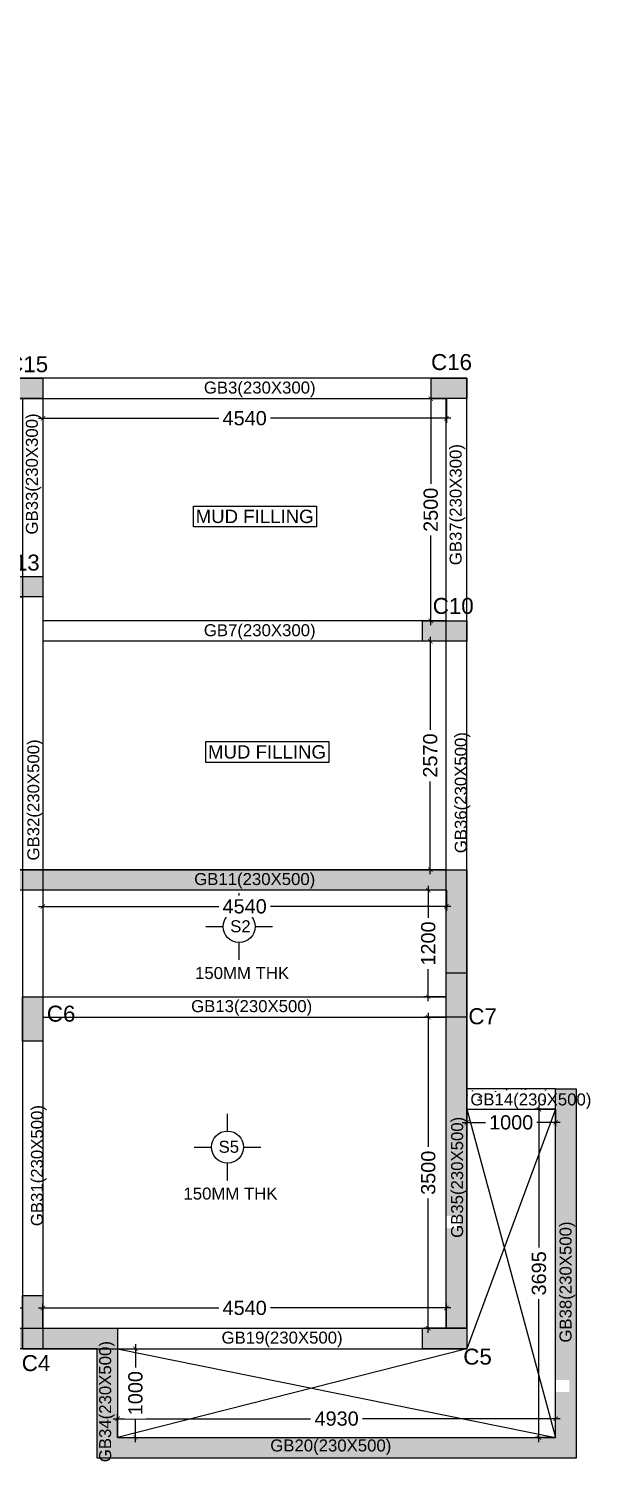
# Model space of a CAD drawing. Header units: millimetres. Extents: x 660818 to 959388, y -495289 to 50450.
# Drawn here: x 785879 to 792201, y -102414 to -86293 of the extents above; entities that cross this region are included whole.
import ezdxf

# ---------------------------------------------------------------- set-up
doc = ezdxf.new("R2010")
doc.units = ezdxf.units.MM
doc.header["$LTSCALE"] = 0.01
doc.header["$MEASUREMENT"] = 0
doc.header["$PDMODE"] = 35
for name, color, linetype in [('COL NO.', 7, 'Continuous'), ('RCC BEAMS', 150, 'Continuous'), ('RCC COLUMN', 5, 'Continuous'), ('Reinforcement', 130, 'Continuous'), ('Text', 7, 'Continuous')]:
    doc.layers.add(name, color=color, linetype=linetype)
for name, color, linetype, lineweight in [('elevation', 123, 'Continuous', 15), ('M_AnnoDim', 1, 'Continuous', 9), ('STRUCTURAL DIMENSION', 1, 'Continuous', 13)]:
    doc.layers.add(name, color=color, linetype=linetype, lineweight=lineweight)
doc.styles.add('MAIN TEXT arial', font='arial.ttf')
doc.styles.get("Standard").update_dxf_attribs({"font": 'arial.ttf'})
doc.dimstyles.new('Copy of 50 scale DIM mm', dxfattribs={"dimtxt": 160, "dimasz": 50, "dimexe": 50, "dimexo": 0, "dimgap": 50, "dimtad": 0, "dimdec": 0, "dimrnd": 5, "dimzin": 0, "dimdsep": 46, "dimtxsty": 'MAIN TEXT arial', "dimblk": 'ARCHTICK', "dimcen": 0.09, "dimdle": 50, "dimadec": 0, "dimazin": 0, "dimtfac": 1, "dimtdec": 0, "dimtmove": 0, "dimatfit": 3, "dimfxl": 1, "dimtfill": 1, "dimtolj": 1, "dimtzin": 0, "dimarcsym": 0})

# ---------------------------------------------------------------- blocks, each defined once
blk = doc.blocks.new('GB')
at = {"layer": 'RCC BEAMS', "ltscale": 0.5}
for p, q in [((-16000, 230), (-16000, 14590)), ((-16000, 14590), (-11000, 14590)), ((-15770, 230), (-15770, 14360)), ((-15770, 14360), (-11000, 14360)), ((-11230, 230), (-11230, 14360)), ((-11000, 230), (-11000, 14360)), ((0, 10920), (-11000, 10920)), ((0, 230), (0, 10920)), ((-230, 10690), (-11000, 10690)), ((-5000, 10690), (-5000, 0)), ((-4770, 10690), (-4770, 0)), ((-230, 230), (-230, 10690)), ((-15770, 9690), (-11230, 9690)), ((-15770, 9460), (-11230, 9460)), ((-14585, 9460), (-14585, 6460)), ((-14355, 9460), (-14355, 6460)), ((-15770, 8690), (-14585, 8690)), ((-11000, 8690), (-5000, 8690)), ((-15770, 8460), (-14585, 8460)), ((-11000, 8460), (-5000, 8460)), ((-230, 8190), (-4770, 8190)), ((-230, 7960), (-4770, 7960)), ((-15770, 6460), (-11230, 6460)), ((-15770, 6230), (-11230, 6230)), ((-230, 5390), (-16000, 5390)), ((-230, 5160), (-16000, 5160)), ((-7930, 5160), (-7930, 0)), ((-7700, 5160), (-7700, 0)), ((-11000, 3960), (-7930, 3960)), ((-4770, 3960), (-230, 3960)), ((-11000, 3730), (-7930, 3730)), ((-9660, 3730), (-9660, 2000)), ((-9430, 3730), (-9430, 2230)), ((-4770, 3730), (-230, 3730)), ((-9430, 2230), (-7930, 2230)), ((-9660, 2000), (-7930, 2000)), ((-7700, 460), (-5000, 460)), ((-16000, 230), (-7700, 230)), ((-7700, 230), (-5000, 230)), ((-5000, 230), (0, 230)), ((-5000, 0), (0, 0)), ((-16000, 0), (-7700, 0))]:
    blk.add_line(p, q, dxfattribs=at)
blk = doc.blocks.new('RW')
at = {"layer": 'elevation', "ltscale": 0.5}
h = blk.add_hatch(dxfattribs=at)
h.set_pattern_fill('AR-CONC', color=256, scale=50)
h.set_pattern_definition([(50, (-1004532.12, 240269.23), (358.63009, -31.37607), [37.5, -412.5]), (355, (-1004532.12, 240269.23), (-69.37567, 376.09607), [30, -330]), (100.451444, (-1004502.23, 240266.62), (289.25442, 344.72), [31.8701, -350.57106]), (46.1842, (-1004532.1, 240369.23), (533.62067, -82.75964), [56.25, -618.75]), (96.635635, (-1004487.65, 240362.34), (467.33097, 487.0593), [47.80517, -525.85688]), (351.184164, (-1004532.1, 240369.23), (467.33097, 487.0593), [45, -495]), (21, (-1004482.12, 240344.23), (298.45353, -201.309445), [37.5, -412.5]), (326, (-1004482.12, 240344.23), (121.65767, 362.57502), [30, -330]), (71.451445, (-1004457.25, 240327.46), (420.11119, 161.26558), [31.8701, -350.57106]), (37.5, (-1004532.12, 240269.23), (6.079928, 166.446927), [0, -326, 0, -335, 0, -331.25]), (7.5, (-1004532.12, 240269.23), (131.53477, 197.205856), [0, -191, 0, -318.5, 0, -126.25]), (327.5, (-1004643.62, 240269.23), (266.911218, -11.277436), [0, -125, 0, -390, 0, -517.5]), (317.5, (-1004693.62, 240269.23), (291.593085, 50.05249), [0, -162.5, 0, -259, 0, -367.5])])
h.paths.add_polyline_path([(0, 4155), (-230, 4155), (-230, 3925), (-230, 879), (-76, 879), (-76, 742), (-230, 742), (-230, 230), (-5160, 230), (-5160, 1460), (-17000, 1460), (-17000, 6390), (-1460, 6390), (-1460, 2722), (-1310, 2722), (-1310, 2584), (-1460, 2584), (-1460, 1460), (-1230, 1460), (-1230, 6620), (-17230, 6620), (-17230, 1230), (-5390, 1230), (-5390, 0), (0, 0)])
h = blk.add_hatch(dxfattribs=at)
h.set_pattern_fill('AR-CONC', color=256, scale=50)
h.set_pattern_definition([(50, (-1004532.12, 240269.23), (358.63009, -31.37607), [37.5, -412.5]), (355, (-1004532.12, 240269.23), (-69.37567, 376.09607), [30, -330]), (100.451444, (-1004502.23, 240266.62), (289.25442, 344.72), [31.8701, -350.57106]), (46.1842, (-1004532.1, 240369.23), (533.62067, -82.75964), [56.25, -618.75]), (96.635635, (-1004487.65, 240362.34), (467.33097, 487.0593), [47.80517, -525.85688]), (351.184164, (-1004532.1, 240369.23), (467.33097, 487.0593), [45, -495]), (21, (-1004482.12, 240344.23), (298.45353, -201.309445), [37.5, -412.5]), (326, (-1004482.12, 240344.23), (121.65767, 362.57502), [30, -330]), (71.451445, (-1004457.25, 240327.46), (420.11119, 161.26558), [31.8701, -350.57106]), (37.5, (-1004532.12, 240269.23), (6.079928, 166.446927), [0, -326, 0, -335, 0, -331.25]), (7.5, (-1004532.12, 240269.23), (131.53477, 197.205856), [0, -191, 0, -318.5, 0, -126.25]), (327.5, (-1004643.62, 240269.23), (266.911218, -11.277436), [0, -125, 0, -390, 0, -517.5]), (317.5, (-1004693.62, 240269.23), (291.593085, 50.05249), [0, -162.5, 0, -259, 0, -367.5])])
h.paths.add_polyline_path([(-230, 4155), (-1230, 4155), (-1230, 3925), (-230, 3925)])
at = {"layer": 'RCC BEAMS', "ltscale": 0.5}
for p, q in [((-1230, 4155), (-1230, 3925)), ((-230, 3925), (-230, 4155))]:
    blk.add_line(p, q, dxfattribs=at)
at = {"layer": 'RCC BEAMS', "ltscale": 200}
for points in [[(-230, 4155), (0, 4155), (0, 0), (-5390, 0), (-5390, 1230), (-17230, 1230), (-17230, 6620), (-1230, 6620), (-1230, 1460)], [(-1230, 1460), (-1460, 1460), (-1460, 6390), (-17000, 6390), (-17000, 1460), (-5160, 1460), (-5160, 230), (-230, 230), (-230, 3925)]]:
    blk.add_lwpolyline(points, dxfattribs=at)
at = {"layer": 'RCC BEAMS', "ltscale": 0.5}
blk.add_lwpolyline([(-230, 4155), (-1230, 4155), (-1230, 3925), (-230, 3925)], close=True, dxfattribs=at)
blk = doc.blocks.new('COL NO.')
at = {"layer": 'COL NO.', "ltscale": 0.5, "char_height": 180, "attachment_point": 1}
for s, width, heights, insert in [('\\pxt17;C18', 396.79, [-186], (4609, 14851)), ('\\pxt17;C17', 396.79, [-186], (40, 14823)), ('\\pxt17;C15', 396.79, [-186], (10827, 11168)), ('\\pxt17;C16', 396.79, [-186], (15598, 11192)), ('\\pxt17;C14', 396.79, [-186], (4366, 11036)), ('\\pxt17;C11', 396.79, [186], (-66, 8986)), ('\\pxt17;C12', 396.79, [-186], (4740, 8926)), ('\\pxt17;C13', 396.79, [-186], (10732, 8936)), ('\\pxt17;C10', 420.98, [186], (15617, 8448)), ('\\pxt17;C8', 396.79, [-186], (-376, 6294)), ('\\pxt17;C9', 396.79, [-186], (5109, 6320)), ('\\pxt17;C6', 396.79, [-186], (11274, 3860)), ('\\pxt17;C7', 396.79, [-186], (16018, 3831)), ('\\pxt17;C5', 396.79, [-186], (15961, 1)), ('\\pxt17;C1', 396.79, [-186], (-7, -21)), ('\\pxt17;C2', 396.79, [-186], (4684, -34)), ('\\pxt17;C3', 396.79, [-186], (7974, -56)), ('\\pxt17;C4', 396.79, [-186], (10991, -72))]:
    blk.add_mtext_dynamic_manual_height_columns(s, width=width, gutter_width=1, heights=heights, dxfattribs=dict(at, insert=insert))
blk = doc.blocks.new('tgaetaett')
at = {"layer": 'elevation', "ltscale": 0.5}
h = blk.add_hatch(color=3, dxfattribs=at)
h.dxf.hatch_style = 1
h.paths.add_polyline_path([(1171874, -410256), (1171474, -410256), (1171474, -410486), (1171874, -410486)])
h = blk.add_hatch(color=3, dxfattribs=at)
h.dxf.hatch_style = 1
h.paths.add_polyline_path([(1176474, -410256), (1176074, -410256), (1176074, -410486), (1176474, -410486)])
h = blk.add_hatch(color=3, dxfattribs=at)
h.dxf.hatch_style = 1
h.paths.add_polyline_path([(1182704, -413926), (1182304, -413926), (1182304, -414156), (1182704, -414156)])
h = blk.add_hatch(color=3, dxfattribs=at)
h.dxf.hatch_style = 1
h.paths.add_polyline_path([(1187474, -413926), (1187074, -413926), (1187074, -414156), (1187474, -414156)])
h = blk.add_hatch(color=1, dxfattribs=at)
h.dxf.hatch_style = 1
h.paths.add_polyline_path([(1171704, -418386), (1171474, -418386), (1171474, -418986), (1171704, -418986)])
h = blk.add_hatch(color=1, dxfattribs=at)
h.dxf.hatch_style = 1
h.paths.add_polyline_path([(1179774, -424246), (1179544, -424246), (1179544, -424846), (1179774, -424846)])
h = blk.add_hatch(color=1, dxfattribs=at)
h.dxf.hatch_style = 1
h.paths.add_polyline_path([(1182704, -424246), (1182474, -424246), (1182474, -424846), (1182704, -424846)])
h = blk.add_hatch(color=1, dxfattribs=at)
h.dxf.hatch_style = 1
h.paths.add_polyline_path([(1172074, -424846), (1172074, -424616), (1171474, -424616), (1171474, -424846)])
at = {"layer": 'RCC COLUMN', "ltscale": 200}
h = blk.add_hatch(color=256, dxfattribs=at)
h.dxf.hatch_style = 1
h.paths.add_polyline_path([(1176244, -413656), (1176474, -413656), (1176474, -414156), (1176244, -414156)])
h = blk.add_hatch(color=256, dxfattribs=at)
h.dxf.hatch_style = 1
h.paths.add_polyline_path([(1171474, -416156), (1171704, -416156), (1171704, -416656), (1171474, -416656)])
h = blk.add_hatch(color=256, dxfattribs=at)
h.dxf.hatch_style = 1
h.paths.add_polyline_path([(1176244, -416386), (1176244, -416156), (1176744, -416156), (1176744, -416386)])
h = blk.add_hatch(color=256, dxfattribs=at)
h.dxf.hatch_style = 1
h.paths.add_polyline_path([(1182204, -416386), (1182204, -416156), (1182704, -416156), (1182704, -416386)])
h = blk.add_hatch(color=256, dxfattribs=at)
h.dxf.hatch_style = 1
h.paths.add_polyline_path([(1186974, -416886), (1186974, -416656), (1187474, -416656), (1187474, -416886)])
h = blk.add_hatch(color=256, dxfattribs=at)
h.dxf.hatch_style = 1
h.paths.add_polyline_path([(1176244, -418386), (1176474, -418386), (1176474, -418886), (1176244, -418886)])
h = blk.add_hatch(color=256, dxfattribs=at)
h.dxf.hatch_style = 1
h.paths.add_polyline_path([(1187244, -420616), (1187474, -420616), (1187474, -421116), (1187244, -421116)])
h = blk.add_hatch(color=256, dxfattribs=at)
h.dxf.hatch_style = 1
h.paths.add_polyline_path([(1182474, -420886), (1182704, -420886), (1182704, -421386), (1182474, -421386)])
h = blk.add_hatch(color=256, dxfattribs=at)
h.dxf.hatch_style = 1
h.paths.add_polyline_path([(1175974, -424846), (1175974, -424616), (1176474, -424616), (1176474, -424846)])
h = blk.add_hatch(color=256, dxfattribs=at)
h.dxf.hatch_style = 1
h.paths.add_polyline_path([(1186974, -424846), (1186974, -424616), (1187474, -424616), (1187474, -424846)])
at = {"layer": 'RCC COLUMN'}
for p, q in [((1178394, -420886), (1177814, -420886)), ((1177814, -420886), (1177814, -422846)), ((1178394, -421116), (1178394, -420886)), ((1179774, -420886), (1179194, -420886)), ((1179194, -420886), (1179194, -421116)), ((1179774, -422846), (1179774, -420886)), ((1178044, -422616), (1178044, -421116)), ((1178044, -421116), (1178394, -421116)), ((1179194, -421116), (1179544, -421116)), ((1179544, -421116), (1179544, -422616)), ((1179544, -422616), (1178044, -422616)), ((1177814, -422846), (1179774, -422846))]:
    blk.add_line(p, q, dxfattribs=at)
at = {"layer": 'RCC COLUMN', "linetype": 'Continuous'}
for p, q in [((1179261, -420886), (1179282, -420900)), ((1179282, -420900), (1179287, -420886)), ((1179746, -420914), (1179746, -420914)), ((1177874, -421012), (1177874, -421012)), ((1177999, -420995), (1177999, -420995)), ((1178035, -420976), (1178035, -420976)), ((1178072, -421006), (1178096, -420977)), ((1178072, -421006), (1178102, -421008)), ((1178102, -421008), (1178096, -420977)), ((1178097, -420989), (1178097, -420989)), ((1178119, -421005), (1178154, -420991)), ((1178119, -421005), (1178143, -421022)), ((1178143, -421022), (1178154, -420991)), ((1178189, -420971), (1178189, -420971)), ((1178287, -420944), (1178287, -420944)), ((1178388, -420939), (1178388, -420939)), ((1179310, -420969), (1179310, -420969)), ((1179318, -421002), (1179318, -421002)), ((1179394, -420928), (1179394, -420928)), ((1179418, -420996), (1179457, -420956)), ((1179418, -420997), (1179462, -421004)), ((1179454, -420964), (1179454, -420964)), ((1179462, -421004), (1179457, -420956)), ((1179556, -421085), (1179591, -421072)), ((1179566, -420933), (1179566, -420933)), ((1179581, -421102), (1179591, -421072)), ((1179634, -420960), (1179634, -420960)), ((1179661, -420940), (1179661, -420940)), ((1179759, -420944), (1179759, -420944)), ((1177868, -421193), (1177868, -421193)), ((1177962, -421127), (1177962, -421127)), ((1177996, -421214), (1177996, -421214)), ((1178029, -421143), (1178029, -421143)), ((1178281, -421111), (1178281, -421111)), ((1179519, -421116), (1179531, -421102)), ((1179533, -421116), (1179531, -421102)), ((1179556, -421085), (1179581, -421102)), ((1179560, -421100), (1179560, -421100)), ((1179563, -421195), (1179563, -421195)), ((1179627, -421141), (1179627, -421141)), ((1179725, -421212), (1179725, -421212)), ((1177862, -421382), (1177862, -421382)), ((1177883, -421318), (1177928, -421325)), ((1177884, -421318), (1177923, -421277)), ((1177928, -421325), (1177922, -421278)), ((1177926, -421365), (1177926, -421365)), ((1177997, -421368), (1178032, -421354)), ((1177997, -421368), (1178022, -421384)), ((1178022, -421309), (1178022, -421309)), ((1178022, -421384), (1178032, -421354)), ((1179553, -421372), (1179553, -421372)), ((1179554, -421266), (1179554, -421266)), ((1179669, -421262), (1179669, -421262)), ((1179685, -421313), (1179685, -421313)), ((1177975, -421512), (1177975, -421512)), ((1178016, -421476), (1178016, -421476)), ((1179548, -421433), (1179548, -421433)), ((1179553, -421510), (1179553, -421510)), ((1179576, -421507), (1179600, -421478)), ((1179576, -421507), (1179606, -421510)), ((1179606, -421510), (1179600, -421478)), ((1179731, -421461), (1179731, -421461)), ((1179744, -421547), (1179744, -421547)), ((1177852, -421726), (1177876, -421698)), ((1177852, -421726), (1177882, -421729)), ((1177871, -421704), (1177871, -421704)), ((1177875, -421730), (1177910, -421717)), ((1177882, -421729), (1177876, -421698)), ((1177900, -421747), (1177910, -421717)), ((1177978, -421718), (1177978, -421718)), ((1178010, -421642), (1178010, -421642)), ((1178032, -421648), (1178032, -421648)), ((1179633, -421716), (1179633, -421716)), ((1179732, -421649), (1179767, -421635)), ((1179732, -421649), (1179757, -421666)), ((1179738, -421666), (1179738, -421666)), ((1179757, -421666), (1179767, -421635)), ((1177875, -421730), (1177900, -421747)), ((1177950, -421888), (1177989, -421847)), ((1177950, -421888), (1177994, -421895)), ((1177994, -421895), (1177989, -421847)), ((1177995, -421847), (1177995, -421847)), ((1178004, -421809), (1178004, -421809)), ((1179606, -421863), (1179606, -421863)), ((1179645, -421883), (1179669, -421855)), ((1179645, -421883), (1179675, -421886)), ((1179675, -421886), (1179669, -421855)), ((1179724, -421845), (1179724, -421845)), ((1179731, -421847), (1179731, -421847)), ((1179739, -421783), (1179739, -421783)), ((1177847, -421915), (1177847, -421915)), ((1177933, -421903), (1177933, -421903)), ((1177972, -421899), (1177972, -421899)), ((1177998, -421975), (1177998, -421975)), ((1179552, -422005), (1179552, -422005)), ((1179600, -422044), (1179600, -422044)), ((1179611, -422011), (1179646, -421998)), ((1179611, -422011), (1179636, -422028)), ((1179636, -422028), (1179646, -421998)), ((1177835, -422158), (1177835, -422158)), ((1177840, -422096), (1177840, -422096)), ((1177922, -422103), (1177946, -422074)), ((1177922, -422103), (1177951, -422105)), ((1177951, -422105), (1177946, -422074)), ((1177974, -422145), (1177974, -422145)), ((1177992, -422142), (1177992, -422142)), ((1178030, -422071), (1178030, -422071)), ((1179550, -422136), (1179595, -422143)), ((1179551, -422136), (1179590, -422095)), ((1179595, -422143), (1179589, -422096)), ((1179743, -422180), (1179743, -422180)), ((1177898, -422268), (1177898, -422268)), ((1177941, -422225), (1177941, -422225)), ((1177986, -422308), (1177986, -422308)), ((1179658, -422216), (1179658, -422216)), ((1179704, -422237), (1179704, -422237)), ((1179715, -422259), (1179739, -422231)), ((1179715, -422259), (1179745, -422262)), ((1179745, -422262), (1179739, -422231)), ((1179770, -422233), (1179770, -422233)), ((1177980, -422474), (1177980, -422474)), ((1177991, -422479), (1178015, -422450)), ((1177991, -422479), (1178021, -422481)), ((1177993, -422480), (1177993, -422480)), ((1178003, -422423), (1178003, -422423)), ((1178021, -422481), (1178015, -422450)), ((1178016, -422457), (1178044, -422429)), ((1178016, -422458), (1178044, -422462)), ((1179604, -422491), (1179604, -422491)), ((1179722, -422478), (1179722, -422478)), ((1179764, -422399), (1179764, -422399)), ((1177905, -422679), (1177905, -422679)), ((1177930, -422657), (1177965, -422643)), ((1177930, -422657), (1177955, -422673)), ((1177951, -422621), (1177951, -422621)), ((1177955, -422673), (1177965, -422643)), ((1177974, -422641), (1177974, -422641)), ((1178172, -422690), (1178172, -422690)), ((1178556, -422679), (1178556, -422679)), ((1178649, -422697), (1178684, -422683)), ((1178674, -422713), (1178684, -422683)), ((1178764, -422694), (1178764, -422694)), ((1178847, -422628), (1178847, -422628)), ((1178989, -422671), (1178989, -422671)), ((1179080, -422652), (1179080, -422652)), ((1179083, -422623), (1179128, -422630)), ((1179084, -422623), (1179090, -422616)), ((1179128, -422630), (1179126, -422616)), ((1179205, -422636), (1179205, -422636)), ((1179249, -422633), (1179249, -422633)), ((1179259, -422688), (1179259, -422688)), ((1179550, -422638), (1179550, -422638)), ((1179617, -422706), (1179656, -422665)), ((1179661, -422713), (1179656, -422666)), ((1179710, -422569), (1179710, -422569)), ((1179758, -422566), (1179758, -422566)), ((1177819, -422818), (1177819, -422818)), ((1177945, -422802), (1177945, -422802)), ((1177968, -422807), (1177968, -422807)), ((1177972, -422779), (1177972, -422779)), ((1178011, -422746), (1178011, -422746)), ((1178067, -422846), (1178084, -422826)), ((1178088, -422846), (1178084, -422826)), ((1178134, -422777), (1178134, -422777)), ((1178220, -422775), (1178220, -422775)), ((1178259, -422846), (1178264, -422844)), ((1178263, -422846), (1178264, -422844)), ((1178264, -422729), (1178264, -422729)), ((1178278, -422757), (1178278, -422757)), ((1178384, -422838), (1178384, -422838)), ((1178439, -422701), (1178439, -422701)), ((1178450, -422735), (1178450, -422735)), ((1178480, -422738), (1178480, -422738)), ((1178544, -422769), (1178544, -422769)), ((1178575, -422719), (1178575, -422719)), ((1178649, -422697), (1178674, -422713)), ((1178675, -422788), (1178675, -422788)), ((1178706, -422713), (1178706, -422713)), ((1178737, -422703), (1178737, -422703)), ((1178811, -422780), (1178811, -422780)), ((1178967, -422738), (1178967, -422738)), ((1178973, -422724), (1178973, -422724)), ((1178983, -422837), (1178983, -422837)), ((1179074, -422833), (1179074, -422833)), ((1179078, -422791), (1179078, -422791)), ((1179240, -422735), (1179240, -422735)), ((1179243, -422800), (1179243, -422800)), ((1179263, -422808), (1179263, -422808)), ((1179345, -422802), (1179345, -422802)), ((1179368, -422737), (1179403, -422723)), ((1179368, -422737), (1179392, -422753)), ((1179392, -422753), (1179403, -422723)), ((1179500, -422764), (1179500, -422764)), ((1179507, -422747), (1179507, -422747)), ((1179579, -422766), (1179579, -422766)), ((1179612, -422814), (1179612, -422814)), ((1179617, -422706), (1179661, -422713)), ((1179704, -422750), (1179704, -422750)), ((1179741, -422813), (1179741, -422813)), ((1179752, -422732), (1179752, -422732)), ((1179774, -422758), (1179774, -422758))]:
    blk.add_line(p, q, dxfattribs=at)
at = {"layer": 'RCC COLUMN', "color": 3, "ltscale": 0.5}
for points in [[(1171874, -410256), (1171874, -410486), (1171474, -410486), (1171474, -410256), (1171874, -410256)], [(1176474, -410256), (1176474, -410486), (1176074, -410486), (1176074, -410256), (1176474, -410256)], [(1182704, -413926), (1182704, -414156), (1182304, -414156), (1182304, -413926), (1182704, -413926)], [(1187474, -413926), (1187474, -414156), (1187074, -414156), (1187074, -413926), (1187474, -413926)]]:
    blk.add_lwpolyline(points, dxfattribs=at)
at = {"layer": 'RCC COLUMN', "ltscale": 200}
for points in [[(1176244, -413656), (1176474, -413656), (1176474, -414156), (1176244, -414156)], [(1171474, -416156), (1171704, -416156), (1171704, -416656), (1171474, -416656)], [(1176244, -416386), (1176244, -416156), (1176744, -416156), (1176744, -416386)], [(1182204, -416386), (1182204, -416156), (1182704, -416156), (1182704, -416386)], [(1186974, -416886), (1186974, -416656), (1187474, -416656), (1187474, -416886)], [(1176244, -418386), (1176474, -418386), (1176474, -418886), (1176244, -418886)], [(1187244, -420616), (1187474, -420616), (1187474, -421116), (1187244, -421116)], [(1182474, -420886), (1182704, -420886), (1182704, -421386), (1182474, -421386)], [(1175974, -424846), (1175974, -424616), (1176474, -424616), (1176474, -424846)], [(1186974, -424846), (1186974, -424616), (1187474, -424616), (1187474, -424846)]]:
    blk.add_lwpolyline(points, close=True, dxfattribs=at)
at = {"layer": 'RCC COLUMN', "color": 1, "ltscale": 0.5}
for points in [[(1171474, -418386), (1171704, -418386), (1171704, -418986), (1171474, -418986), (1171474, -418386)], [(1179544, -424246), (1179774, -424246), (1179774, -424846), (1179544, -424846), (1179544, -424246)], [(1182474, -424246), (1182704, -424246), (1182704, -424846), (1182474, -424846), (1182474, -424246)], [(1172074, -424616), (1172074, -424846), (1171474, -424846), (1171474, -424616), (1172074, -424616)]]:
    blk.add_lwpolyline(points, dxfattribs=at)
blk = doc.blocks.new('_ArchTick')
at = {"color": 0, "linetype": 'ByBlock', "const_width": 0.15}
blk.add_lwpolyline([(-0.5, -0.5), (0.5, 0.5)], dxfattribs=at)
blk = doc.blocks.new('*D598')
at = {"layer": 'Defpoints', "color": 0, "ltscale": 0.1, "transparency": 16777216}
for p in [(786040, -90457), (790580, -90457), (790580, -90677)]:
    blk.add_point(p, dxfattribs=at)
at = {"layer": 'STRUCTURAL DIMENSION', "color": 0, "lineweight": -2, "ltscale": 0.1, "transparency": 16777216}
for p, q in [((786040, -90457), (786040, -90727)), ((790580, -90457), (790580, -90727)), ((785990, -90677), (788018, -90677)), ((790630, -90677), (788602, -90677))]:
    blk.add_line(p, q, dxfattribs=at)
at = {"layer": 'STRUCTURAL DIMENSION', "color": 0, "lineweight": -2, "ltscale": 0.1, "transparency": 16777216, "xscale": 50, "yscale": 50, "zscale": 50, "rotation": 180}
blk.add_blockref('_ArchTick', (786040, -90677), dxfattribs=at)
at = {"layer": 'STRUCTURAL DIMENSION', "color": 0, "lineweight": -2, "ltscale": 0.1, "transparency": 16777216, "xscale": 50, "yscale": 50, "zscale": 50}
blk.add_blockref('_ArchTick', (790580, -90677), dxfattribs=at)
at = {"layer": 'STRUCTURAL DIMENSION', "color": 0, "ltscale": 0.1, "transparency": 16777216, "insert": (788310, -90677), "char_height": 160, "attachment_point": 5, "style": 'MAIN TEXT arial', "bg_fill": 3, "box_fill_scale": 1.25, "bg_fill_color": 256, "bg_fill_true_color": 13158600, "bg_fill_transparency": 0}
blk.add_mtext('\\A1;4540', dxfattribs=at)
blk = doc.blocks.new('*D599')
at = {"layer": 'Defpoints', "color": 0, "ltscale": 0.1, "transparency": 16777216}
for p in [(790580, -90457), (790405, -92957), (790580, -92957)]:
    blk.add_point(p, dxfattribs=at)
at = {"layer": 'STRUCTURAL DIMENSION', "color": 0, "lineweight": -2, "ltscale": 0.1, "transparency": 16777216}
for p, q in [((790405, -90407), (790405, -91417)), ((790580, -90457), (790355, -90457)), ((790405, -93007), (790405, -91997)), ((790580, -92957), (790355, -92957))]:
    blk.add_line(p, q, dxfattribs=at)
at = {"layer": 'STRUCTURAL DIMENSION', "color": 0, "lineweight": -2, "ltscale": 0.1, "transparency": 16777216, "xscale": 50, "yscale": 50, "zscale": 50}
for p, rotation in [((790405, -90457), 90), ((790405, -92957), 270)]:
    blk.add_blockref('_ArchTick', p, dxfattribs=dict(at, rotation=rotation))
at = {"layer": 'STRUCTURAL DIMENSION', "color": 0, "ltscale": 0.1, "transparency": 16777216, "insert": (790405, -91707), "char_height": 160, "attachment_point": 5, "rotation": 90, "style": 'MAIN TEXT arial', "bg_fill": 3, "box_fill_scale": 1.25, "bg_fill_color": 256, "bg_fill_true_color": 13158600, "bg_fill_transparency": 0}
blk.add_mtext('\\A1;2500', dxfattribs=at)
blk = doc.blocks.new('*D600')
at = {"layer": 'Defpoints', "color": 0, "ltscale": 0.1, "transparency": 16777216}
for p in [(790580, -93187), (790399, -95757), (790580, -95757)]:
    blk.add_point(p, dxfattribs=at)
at = {"layer": 'STRUCTURAL DIMENSION', "color": 0, "lineweight": -2, "ltscale": 0.1, "transparency": 16777216}
for p, q in [((790399, -93137), (790399, -94182)), ((790580, -93187), (790349, -93187)), ((790399, -95807), (790399, -94762)), ((790580, -95757), (790349, -95757))]:
    blk.add_line(p, q, dxfattribs=at)
at = {"layer": 'STRUCTURAL DIMENSION', "color": 0, "lineweight": -2, "ltscale": 0.1, "transparency": 16777216, "xscale": 50, "yscale": 50, "zscale": 50}
for p, rotation in [((790399, -93187), 90), ((790399, -95757), 270)]:
    blk.add_blockref('_ArchTick', p, dxfattribs=dict(at, rotation=rotation))
at = {"layer": 'STRUCTURAL DIMENSION', "color": 0, "ltscale": 0.1, "transparency": 16777216, "insert": (790399, -94472), "char_height": 160, "attachment_point": 5, "rotation": 90, "style": 'MAIN TEXT arial', "bg_fill": 3, "box_fill_scale": 1.25, "bg_fill_color": 256, "bg_fill_true_color": 13158600, "bg_fill_transparency": 0}
blk.add_mtext('\\A1;2570', dxfattribs=at)
blk = doc.blocks.new('*D602')
at = {"layer": 'Defpoints', "color": 0, "ltscale": 0.1, "transparency": 16777216}
for p in [(786040, -95987), (790580, -95987), (790580, -96170)]:
    blk.add_point(p, dxfattribs=at)
at = {"layer": 'STRUCTURAL DIMENSION', "color": 0, "lineweight": -2, "ltscale": 0.1, "transparency": 16777216}
for p, q in [((786040, -95987), (786040, -96220)), ((790580, -95987), (790580, -96220)), ((785990, -96170), (788018, -96170)), ((790630, -96170), (788602, -96170))]:
    blk.add_line(p, q, dxfattribs=at)
at = {"layer": 'STRUCTURAL DIMENSION', "color": 0, "lineweight": -2, "ltscale": 0.1, "transparency": 16777216, "xscale": 50, "yscale": 50, "zscale": 50, "rotation": 180}
blk.add_blockref('_ArchTick', (786040, -96170), dxfattribs=at)
at = {"layer": 'STRUCTURAL DIMENSION', "color": 0, "lineweight": -2, "ltscale": 0.1, "transparency": 16777216, "xscale": 50, "yscale": 50, "zscale": 50}
blk.add_blockref('_ArchTick', (790580, -96170), dxfattribs=at)
at = {"layer": 'STRUCTURAL DIMENSION', "color": 0, "ltscale": 0.1, "transparency": 16777216, "insert": (788310, -96170), "char_height": 160, "attachment_point": 5, "style": 'MAIN TEXT arial', "bg_fill": 3, "box_fill_scale": 1.25, "bg_fill_color": 256, "bg_fill_true_color": 13158600, "bg_fill_transparency": 0}
blk.add_mtext('\\A1;4540', dxfattribs=at)
blk = doc.blocks.new('*D603')
at = {"layer": 'Defpoints', "color": 0, "ltscale": 0.1, "transparency": 16777216}
for p in [(790580, -95987), (790377, -97187), (790580, -97187)]:
    blk.add_point(p, dxfattribs=at)
at = {"layer": 'STRUCTURAL DIMENSION', "color": 0, "lineweight": -2, "ltscale": 0.1, "transparency": 16777216}
for p, q in [((790580, -95987), (790327, -95987)), ((790377, -95937), (790377, -96305)), ((790377, -97237), (790377, -96868)), ((790580, -97187), (790327, -97187))]:
    blk.add_line(p, q, dxfattribs=at)
at = {"layer": 'STRUCTURAL DIMENSION', "color": 0, "lineweight": -2, "ltscale": 0.1, "transparency": 16777216, "xscale": 50, "yscale": 50, "zscale": 50}
for p, rotation in [((790377, -95987), 90), ((790377, -97187), 270)]:
    blk.add_blockref('_ArchTick', p, dxfattribs=dict(at, rotation=rotation))
at = {"layer": 'STRUCTURAL DIMENSION', "color": 0, "ltscale": 0.1, "transparency": 16777216, "insert": (790377, -96587), "char_height": 160, "attachment_point": 5, "rotation": 90, "style": 'MAIN TEXT arial', "bg_fill": 3, "box_fill_scale": 1.25, "bg_fill_color": 256, "bg_fill_true_color": 13158600, "bg_fill_transparency": 0}
blk.add_mtext('\\A1;1200', dxfattribs=at)
blk = doc.blocks.new('*D604')
at = {"layer": 'Defpoints', "color": 0, "ltscale": 0.1, "transparency": 16777216}
for p in [(790580, -97417), (790377, -100917), (790580, -100917)]:
    blk.add_point(p, dxfattribs=at)
at = {"layer": 'STRUCTURAL DIMENSION', "color": 0, "lineweight": -2, "ltscale": 0.1, "transparency": 16777216}
for p, q in [((790377, -97367), (790377, -98878)), ((790580, -97417), (790327, -97417)), ((790377, -100967), (790377, -99455)), ((790580, -100917), (790327, -100917))]:
    blk.add_line(p, q, dxfattribs=at)
at = {"layer": 'STRUCTURAL DIMENSION', "color": 0, "lineweight": -2, "ltscale": 0.1, "transparency": 16777216, "xscale": 50, "yscale": 50, "zscale": 50}
for p, rotation in [((790377, -97417), 90), ((790377, -100917), 270)]:
    blk.add_blockref('_ArchTick', p, dxfattribs=dict(at, rotation=rotation))
at = {"layer": 'STRUCTURAL DIMENSION', "color": 0, "ltscale": 0.1, "transparency": 16777216, "insert": (790377, -99167), "char_height": 160, "attachment_point": 5, "rotation": 90, "style": 'MAIN TEXT arial', "bg_fill": 3, "box_fill_scale": 1.25, "bg_fill_color": 256, "bg_fill_true_color": 13158600, "bg_fill_transparency": 0}
blk.add_mtext('\\A1;3500', dxfattribs=at)
blk = doc.blocks.new('*D605')
at = {"layer": 'Defpoints', "color": 0, "ltscale": 0.1, "transparency": 16777216}
for p in [(790580, -100688), (786040, -100917), (790580, -100917)]:
    blk.add_point(p, dxfattribs=at)
at = {"layer": 'STRUCTURAL DIMENSION', "color": 0, "lineweight": -2, "ltscale": 0.1, "transparency": 16777216}
for p, q in [((785990, -100688), (788018, -100688)), ((786040, -100917), (786040, -100638)), ((790630, -100688), (788602, -100688)), ((790580, -100917), (790580, -100638))]:
    blk.add_line(p, q, dxfattribs=at)
at = {"layer": 'STRUCTURAL DIMENSION', "color": 0, "lineweight": -2, "ltscale": 0.1, "transparency": 16777216, "xscale": 50, "yscale": 50, "zscale": 50, "rotation": 180}
blk.add_blockref('_ArchTick', (786040, -100688), dxfattribs=at)
at = {"layer": 'STRUCTURAL DIMENSION', "color": 0, "lineweight": -2, "ltscale": 0.1, "transparency": 16777216, "xscale": 50, "yscale": 50, "zscale": 50}
blk.add_blockref('_ArchTick', (790580, -100688), dxfattribs=at)
at = {"layer": 'STRUCTURAL DIMENSION', "color": 0, "ltscale": 0.1, "transparency": 16777216, "insert": (788310, -100688), "char_height": 160, "attachment_point": 5, "style": 'MAIN TEXT arial', "bg_fill": 3, "box_fill_scale": 1.25, "bg_fill_color": 256, "bg_fill_true_color": 13158600, "bg_fill_transparency": 0}
blk.add_mtext('\\A1;4540', dxfattribs=at)
blk = doc.blocks.new('*D616')
at = {"layer": 'Defpoints', "color": 0, "ltscale": 0.1, "transparency": 16777216}
for p in [(790810, -98452), (791810, -98452), (791810, -98601)]:
    blk.add_point(p, dxfattribs=at)
at = {"layer": 'STRUCTURAL DIMENSION', "color": 0, "lineweight": -2, "ltscale": 0.1, "transparency": 16777216}
for p, q in [((790810, -98452), (790810, -98651)), ((791810, -98452), (791810, -98651)), ((790760, -98601), (791029, -98601)), ((791860, -98601), (791591, -98601))]:
    blk.add_line(p, q, dxfattribs=at)
at = {"layer": 'STRUCTURAL DIMENSION', "color": 0, "lineweight": -2, "ltscale": 0.1, "transparency": 16777216, "xscale": 50, "yscale": 50, "zscale": 50, "rotation": 180}
blk.add_blockref('_ArchTick', (790810, -98601), dxfattribs=at)
at = {"layer": 'STRUCTURAL DIMENSION', "color": 0, "lineweight": -2, "ltscale": 0.1, "transparency": 16777216, "xscale": 50, "yscale": 50, "zscale": 50}
blk.add_blockref('_ArchTick', (791810, -98601), dxfattribs=at)
at = {"layer": 'STRUCTURAL DIMENSION', "color": 0, "ltscale": 0.1, "transparency": 16777216, "insert": (791310, -98601), "char_height": 160, "attachment_point": 5, "style": 'MAIN TEXT arial', "bg_fill": 3, "box_fill_scale": 1.25, "bg_fill_color": 256, "bg_fill_true_color": 13158600, "bg_fill_transparency": 0}
blk.add_mtext('\\A1;1000', dxfattribs=at)
blk = doc.blocks.new('*D617')
at = {"layer": 'Defpoints', "color": 0, "ltscale": 0.1, "transparency": 16777216}
for p in [(791810, -98452), (791623, -102147), (791810, -102147)]:
    blk.add_point(p, dxfattribs=at)
at = {"layer": 'STRUCTURAL DIMENSION', "color": 0, "lineweight": -2, "ltscale": 0.1, "transparency": 16777216}
for p, q in [((791810, -98452), (791573, -98452)), ((791623, -98402), (791623, -100010)), ((791623, -102197), (791623, -100589)), ((791810, -102147), (791573, -102147))]:
    blk.add_line(p, q, dxfattribs=at)
at = {"layer": 'STRUCTURAL DIMENSION', "color": 0, "lineweight": -2, "ltscale": 0.1, "transparency": 16777216, "xscale": 50, "yscale": 50, "zscale": 50}
for p, rotation in [((791623, -98452), 90), ((791623, -102147), 270)]:
    blk.add_blockref('_ArchTick', p, dxfattribs=dict(at, rotation=rotation))
at = {"layer": 'STRUCTURAL DIMENSION', "color": 0, "ltscale": 0.1, "transparency": 16777216, "insert": (791623, -100299), "char_height": 160, "attachment_point": 5, "rotation": 90, "style": 'MAIN TEXT arial', "bg_fill": 3, "box_fill_scale": 1.25, "bg_fill_color": 256, "bg_fill_true_color": 13158600, "bg_fill_transparency": 0}
blk.add_mtext('\\A1;3695', dxfattribs=at)
blk = doc.blocks.new('*D618')
at = {"layer": 'Defpoints', "color": 0, "ltscale": 0.1, "transparency": 16777216}
for p in [(786880, -101934), (786880, -102147), (791810, -102147)]:
    blk.add_point(p, dxfattribs=at)
at = {"layer": 'STRUCTURAL DIMENSION', "color": 0, "lineweight": -2, "ltscale": 0.1, "transparency": 16777216}
for p, q in [((786880, -102147), (786880, -101884)), ((791810, -102147), (791810, -101884)), ((786830, -101934), (789053, -101934)), ((791860, -101934), (789637, -101934))]:
    blk.add_line(p, q, dxfattribs=at)
at = {"layer": 'STRUCTURAL DIMENSION', "color": 0, "lineweight": -2, "ltscale": 0.1, "transparency": 16777216, "xscale": 50, "yscale": 50, "zscale": 50, "rotation": 180}
blk.add_blockref('_ArchTick', (786880, -101934), dxfattribs=at)
at = {"layer": 'STRUCTURAL DIMENSION', "color": 0, "lineweight": -2, "ltscale": 0.1, "transparency": 16777216, "xscale": 50, "yscale": 50, "zscale": 50}
blk.add_blockref('_ArchTick', (791810, -101934), dxfattribs=at)
at = {"layer": 'STRUCTURAL DIMENSION', "color": 0, "ltscale": 0.1, "transparency": 16777216, "insert": (789345, -101934), "char_height": 160, "attachment_point": 5, "style": 'MAIN TEXT arial', "bg_fill": 3, "box_fill_scale": 1.25, "bg_fill_color": 256, "bg_fill_true_color": 13158600, "bg_fill_transparency": 0}
blk.add_mtext('\\A1;4930', dxfattribs=at)
blk = doc.blocks.new('*D619')
at = {"layer": 'Defpoints', "color": 0, "ltscale": 0.1, "transparency": 16777216}
for p in [(786880, -101147), (786880, -102147), (787081, -102147)]:
    blk.add_point(p, dxfattribs=at)
at = {"layer": 'STRUCTURAL DIMENSION', "color": 0, "lineweight": -2, "ltscale": 0.1, "transparency": 16777216}
for p, q in [((786880, -101147), (787131, -101147)), ((787081, -101097), (787081, -101365)), ((787081, -102197), (787081, -101928)), ((786880, -102147), (787131, -102147))]:
    blk.add_line(p, q, dxfattribs=at)
at = {"layer": 'STRUCTURAL DIMENSION', "color": 0, "lineweight": -2, "ltscale": 0.1, "transparency": 16777216, "xscale": 50, "yscale": 50, "zscale": 50}
for p, rotation in [((787081, -101147), 90), ((787081, -102147), 270)]:
    blk.add_blockref('_ArchTick', p, dxfattribs=dict(at, rotation=rotation))
at = {"layer": 'STRUCTURAL DIMENSION', "color": 0, "ltscale": 0.1, "transparency": 16777216, "insert": (787081, -101647), "char_height": 160, "attachment_point": 5, "rotation": 90, "style": 'MAIN TEXT arial', "bg_fill": 3, "box_fill_scale": 1.25, "bg_fill_color": 256, "bg_fill_true_color": 13158600, "bg_fill_transparency": 0}
blk.add_mtext('\\A1;1000', dxfattribs=at)

msp = doc.modelspace()

# ---------------------------------------------------------------- linework, layer by layer
at = {"layer": 'RCC BEAMS', "ltscale": 0.5}
for p, q in [((790809.81, -98451.577), (791809.81, -102146.577)), ((791809.81, -98451.577), (790809.81, -101146.577)), ((786879.81, -101146.577), (791809.81, -102146.577)), ((790809.81, -101146.577), (786879.81, -102146.577))]:
    msp.add_line(p, q, dxfattribs=at)
at = {"layer": 'RCC BEAMS', "color": 1, "ltscale": 200}
for points in [[(787733.171, -91665.295), (789117.523, -91665.295), (789117.523, -91899.439), (787733.171, -91899.439)], [(787872.347, -94315.555), (789256.698, -94315.555), (789256.698, -94549.699), (787872.347, -94549.699)]]:
    msp.add_lwpolyline(points, close=True, dxfattribs=at)
at = {"layer": 'RCC COLUMN', "color": 0}
for p, q in [((788247.578, -96216.52), (788247.578, -96021.256)), ((787872.168, -96396.666), (788067.432, -96396.666)), ((788427.724, -96396.666), (788622.987, -96396.666)), ((788247.578, -96772.075), (788247.578, -96576.812)), ((788247.578, -96772.075), (788247.578, -96576.812)), ((788117.254, -98697.826), (788117.254, -98502.562)), ((787741.844, -98877.972), (787937.108, -98877.972)), ((788297.4, -98877.972), (788492.663, -98877.972)), ((788117.254, -99253.381), (788117.254, -99058.118)), ((788117.254, -99253.381), (788117.254, -99058.118))]:
    msp.add_line(p, q, dxfattribs=at)
for centre in [(788247.578, -96396.666), (788117.254, -98877.972)]:
    msp.add_circle(centre, 180.146, dxfattribs=at)

# ---------------------------------------------------------------- block references
at = {"layer": 'COL NO.'}
msp.add_blockref('COL NO.', (774809.81, -101146.577), dxfattribs=at)
at = {"layer": 'M_AnnoDim'}
msp.add_blockref('RW', (792039.81, -102376.577), dxfattribs=at)
at = {"layer": 'Reinforcement'}
msp.add_blockref('tgaetaett', (-396664.02, 323699.702), dxfattribs=at)
at = {"layer": 'STRUCTURAL DIMENSION', "ltscale": 0.1}
msp.add_blockref('GB', (790809.81, -101146.577), dxfattribs=at)

# ---------------------------------------------------------------- texts
at = {"layer": 'Text', "color": 7}
for s, p in [('GB3(230X300)', (787850.626, -90399.359)), ('GB7(230X300)', (787850.626, -93129.359)), ('GB11(230X500)', (787741.898, -95929.359)), ('GB13(230X500)', (787707.421, -97359.359)), ('GB14(230X500)', (790849.899, -98408.971)), ('GB19(230X500)', (788049.837, -101089.359)), ('GB20(230X500)', (788598.21, -102302.842))]:
    msp.add_text(s, height=135, dxfattribs=at).set_placement(p)
for s, p in [('GB33(230X300)', (785982.348, -91985.382)), ('GB37(230X300)', (790752.348, -92330.488)), ('GB32(230X500)', (785998.965, -95653.266)), ('GB36(230X500)', (790809.81, -95571.577)), ('GB31(230X500)', (786039.81, -99768.03)), ('GB35(230X500)', (790768.614, -99899.854)), ('GB38(230X500)', (791989.534, -101078.151)), ('GB34(230X500)', (786807.334, -102423.63))]:
    msp.add_text(s, height=135, rotation=90, dxfattribs=at).set_placement(p)
at = {"layer": 'Text', "color": 1}
for p in [(787758.555, -91855.998), (787897.73, -94506.258)]:
    msp.add_text('MUD FILLING', height=150, dxfattribs=at).set_placement(p)
at = {"layer": 'Text', "color": 0}
for s, p in [('S2', (788146.851, -96460.593)), ('150MM THK', (787751.658, -96987.138)), ('S5', (788016.528, -98941.899)), ('150MM THK', (787621.334, -99468.444))]:
    msp.add_text(s, height=135, dxfattribs=at).set_placement(p)

# ---------------------------------------------------------------- next in the draw order: dimensions: what is measured, and where the dimension line sits
at = {"layer": 'STRUCTURAL DIMENSION', "ltscale": 0.1}
for base, p1, p2, picture, middle in [((790579.81, -90677.496), (786039.81, -90456.577), (790579.81, -90456.577), '*D598', (788309.81, -90677.496)), ((790579.81, -96169.671), (786039.81, -95986.577), (790579.81, -95986.577), '*D602', (788309.81, -96169.671)), ((791809.81, -98601.439), (790809.81, -98451.577), (791809.81, -98451.577), '*D616', (791309.81, -98601.439))]:
    dim = msp.add_linear_dim(base=base, p1=p1, p2=p2, dimstyle='Copy of 50 scale DIM mm', override={"dimpost": '\\X'}, dxfattribs=at)
    dim.commit()
    dim.dimension.update_dxf_attribs({"geometry": picture, "text_midpoint": middle})
for base, p1, p2, picture, middle in [((790399.345, -95756.577), (790579.81, -93186.577), (790579.81, -95756.577), '*D600', (790399.345, -94471.577)), ((790376.814, -100916.577), (790579.81, -97416.577), (790579.81, -100916.577), '*D604', (790376.814, -99166.577))]:
    dim = msp.add_linear_dim(base=base, p1=p1, p2=p2, angle=90, dimstyle='Copy of 50 scale DIM mm', override={"dimpost": '\\X'}, dxfattribs=at)
    dim.commit()
    dim.dimension.update_dxf_attribs({"geometry": picture, "text_midpoint": middle})

# ---------------------------------------------------------------- next in the draw order: dimensions: what is measured, and where the dimension line sits
for base, p1, p2, picture, middle in [((790404.935, -92956.577), (790579.81, -90456.577), (790579.81, -92956.577), '*D599', (790404.935, -91706.577)), ((790376.814, -97186.577), (790579.81, -95986.577), (790579.81, -97186.577), '*D603', (790376.814, -96586.577)), ((791622.716, -102146.577), (791809.81, -98451.577), (791809.81, -102146.577), '*D617', (791622.716, -100299.077))]:
    dim = msp.add_linear_dim(base=base, p1=p1, p2=p2, angle=90, dimstyle='Copy of 50 scale DIM mm', override={"dimpost": '\\X'}, dxfattribs=at)
    dim.commit()
    dim.dimension.update_dxf_attribs({"geometry": picture, "text_midpoint": middle})
dim = msp.add_linear_dim(base=(790579.81, -100687.603), p1=(786039.81, -100916.577), p2=(790579.81, -100916.577), dimstyle='Copy of 50 scale DIM mm', override={"dimpost": '\\X'}, dxfattribs=at)
dim.commit()
dim.dimension.update_dxf_attribs({"geometry": '*D605', "text_midpoint": (788309.81, -100687.603)})

# ---------------------------------------------------------------- next in the draw order: dimensions: what is measured, and where the dimension line sits
dim = msp.add_linear_dim(base=(786879.81, -101933.648), p1=(791809.81, -102146.577), p2=(786879.81, -102146.577), dimstyle='Copy of 50 scale DIM mm', override={"dimpost": '\\X'}, dxfattribs=at)
dim.commit()
dim.dimension.update_dxf_attribs({"geometry": '*D618', "text_midpoint": (789344.81, -101933.648)})

# ---------------------------------------------------------------- next in the draw order: dimensions: what is measured, and where the dimension line sits
dim = msp.add_linear_dim(base=(787080.955, -102146.577), p1=(786879.81, -101146.577), p2=(786879.81, -102146.577), angle=90, dimstyle='Copy of 50 scale DIM mm', override={"dimpost": '\\X'}, dxfattribs=at)
dim.commit()
dim.dimension.update_dxf_attribs({"geometry": '*D619', "text_midpoint": (787080.955, -101646.577)})

doc.saveas('drawing.dxf')
